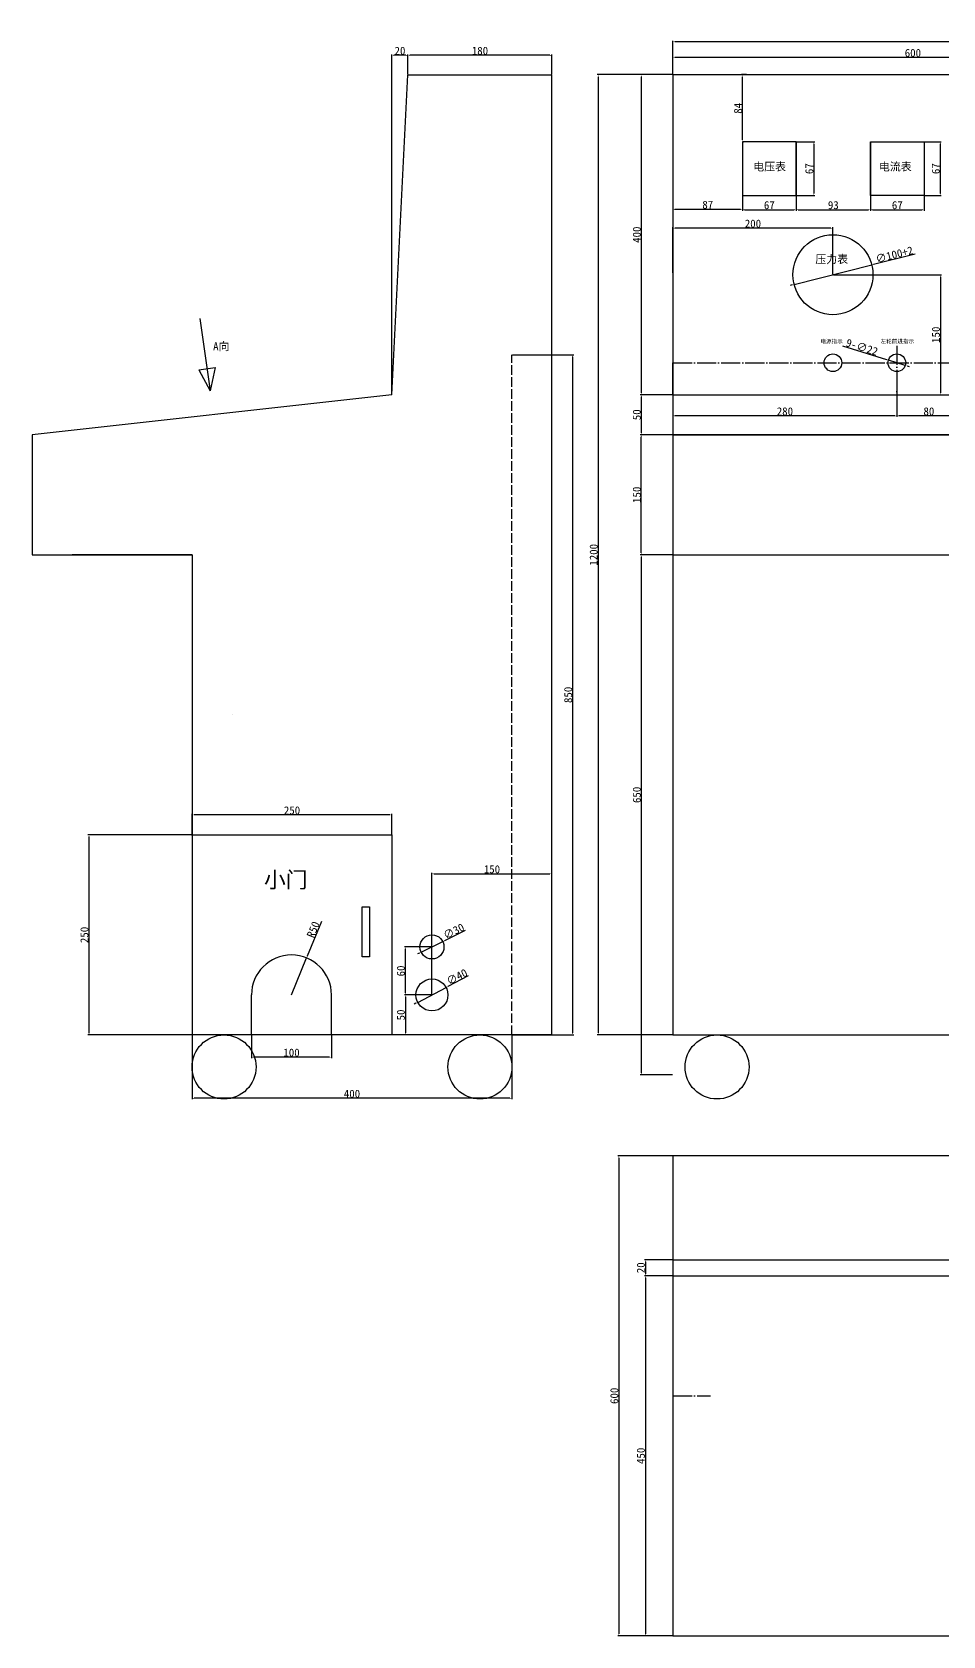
# Model space of a CAD drawing. Header units: millimetres. Extents: x -1026 to 1776, y 23 to 2027.
# Drawn here: x -1026 to 112, y 23 to 2027 of the extents above; entities that cross this region are included whole.
import ezdxf

# ---------------------------------------------------------------- set-up
doc = ezdxf.new("R2010")
doc.units = ezdxf.units.MM
doc.linetypes.add('ACAD_ISO02W100', pattern=[15, 12, -3])
doc.linetypes.add('ACAD_ISO04W100', pattern=[30, 24, -3, 0, -3])
doc.layers.get('0').update_dxf_attribs({"lineweight": 30})
for name, color, linetype in [('中心线', 1, 'ACAD_ISO04W100'), ('细线', 2, 'Continuous'), ('虚线', 7, 'ACAD_ISO02W100')]:
    doc.layers.add(name, color=color, linetype=linetype)
doc.dimstyles.new('ISO-25', dxfattribs={"dimtxt": 10, "dimasz": 2.5, "dimexe": 1.25, "dimexo": 0.625, "dimtad": 1, "dimdsep": 46, "dimtxsty": 'Standard', "dimcen": 2.5, "dimadec": 0, "dimazin": 0, "dimtfac": 1, "dimtmove": 0, "dimatfit": 3, "dimfxl": 0, "dimarcsym": 0})

# ---------------------------------------------------------------- blocks, each defined once
blk = doc.blocks.new('*D1')
at = {"layer": 'Defpoints', "color": 0}
for p in [(-225.1, 1974.2), (-318.6, 774.2), (-225.1, 774.2)]:
    blk.add_point(p, dxfattribs=at)
at = {"layer": '细线', "color": 0, "lineweight": -2}
for p, q in [((-225.7, 1974.2), (-319.8, 1974.2)), ((-318.6, 1971.7), (-318.6, 776.7)), ((-225.7, 774.2), (-319.8, 774.2))]:
    blk.add_line(p, q, dxfattribs=at)
at = {"layer": '细线', "color": 0}
for points in [[(-319, 1971.7), (-318.2, 1971.7), (-318.6, 1974.2)], [(-319, 776.7), (-318.2, 776.7), (-318.6, 774.2)]]:
    blk.add_solid(points, dxfattribs=at)
at = {"layer": '细线', "color": 0, "insert": (-324.2, 1374.2), "char_height": 10, "attachment_point": 5, "rotation": 90}
blk.add_mtext('1200', dxfattribs=at)
blk = doc.blocks.new('*D2')
at = {"layer": 'Defpoints', "color": 0}
for p in [(-225.1, 1374.2), (-264.7, 724.2), (-225.1, 724.2)]:
    blk.add_point(p, dxfattribs=at)
at = {"layer": '细线', "color": 0, "lineweight": -2}
for p, q in [((-225.7, 1374.2), (-265.9, 1374.2)), ((-264.7, 1371.7), (-264.7, 726.7)), ((-225.7, 724.2), (-265.9, 724.2))]:
    blk.add_line(p, q, dxfattribs=at)
at = {"layer": '细线', "color": 0}
for points in [[(-265.1, 1371.7), (-264.3, 1371.7), (-264.7, 1374.2)], [(-265.1, 726.7), (-264.3, 726.7), (-264.7, 724.2)]]:
    blk.add_solid(points, dxfattribs=at)
at = {"layer": '细线', "color": 0, "insert": (-270.3, 1074.2), "char_height": 10, "attachment_point": 5, "rotation": 90}
blk.add_mtext('650', dxfattribs=at)
blk = doc.blocks.new('*D3')
at = {"layer": 'Defpoints', "color": 0}
for p in [(-264.7, 1524.2), (-225.1, 1524.2), (-225.1, 1374.2)]:
    blk.add_point(p, dxfattribs=at)
at = {"layer": '细线', "color": 0, "lineweight": -2}
for p, q in [((-225.7, 1524.2), (-265.9, 1524.2)), ((-264.7, 1376.7), (-264.7, 1521.7)), ((-225.7, 1374.2), (-265.9, 1374.2))]:
    blk.add_line(p, q, dxfattribs=at)
at = {"layer": '细线', "color": 0}
for points in [[(-265.1, 1521.7), (-264.3, 1521.7), (-264.7, 1524.2)], [(-265.1, 1376.7), (-264.3, 1376.7), (-264.7, 1374.2)]]:
    blk.add_solid(points, dxfattribs=at)
at = {"layer": '细线', "color": 0, "insert": (-270.3, 1449.2), "char_height": 10, "attachment_point": 5, "rotation": 90}
blk.add_mtext('150', dxfattribs=at)
blk = doc.blocks.new('*D4')
at = {"layer": 'Defpoints', "color": 0}
for p in [(-225.1, 1574.2), (-264.7, 1524.2), (-225.7, 1524.2)]:
    blk.add_point(p, dxfattribs=at)
at = {"layer": '细线', "color": 0, "lineweight": -2}
for p, q in [((-225.7, 1574.2), (-265.9, 1574.2)), ((-264.7, 1571.7), (-264.7, 1526.7)), ((-226.4, 1524.2), (-265.9, 1524.2))]:
    blk.add_line(p, q, dxfattribs=at)
at = {"layer": '细线', "color": 0}
for points in [[(-265.1, 1571.7), (-264.3, 1571.7), (-264.7, 1574.2)], [(-265.1, 1526.7), (-264.3, 1526.7), (-264.7, 1524.2)]]:
    blk.add_solid(points, dxfattribs=at)
at = {"layer": '细线', "color": 0, "insert": (-270.3, 1549.2), "char_height": 10, "attachment_point": 5, "rotation": 90}
blk.add_mtext('50', dxfattribs=at)
blk = doc.blocks.new('*D5')
at = {"layer": 'Defpoints', "color": 0}
for p in [(-225.1, 2015.2), (-225.1, 1974.2), (974.9, 1974.2)]:
    blk.add_point(p, dxfattribs=at)
at = {"layer": '细线', "color": 0, "lineweight": -2}
for p, q in [((-225.1, 1974.8), (-225.1, 2016.5)), ((972.4, 2015.2), (-222.6, 2015.2)), ((974.9, 1974.8), (974.9, 2016.5))]:
    blk.add_line(p, q, dxfattribs=at)
at = {"layer": '细线', "color": 0}
for points in [[(-222.6, 2015.6), (-222.6, 2014.8), (-225.1, 2015.2)], [(972.4, 2015.6), (972.4, 2014.8), (974.9, 2015.2)]]:
    blk.add_solid(points, dxfattribs=at)
at = {"layer": '细线', "color": 0, "insert": (374.9, 2020.9), "char_height": 10, "attachment_point": 5}
blk.add_mtext('1200', dxfattribs=at)
blk = doc.blocks.new('*D6')
at = {"layer": 'Defpoints', "color": 0}
for p in [(-225.1, 623.3), (-292.8, 23.3), (-225.1, 23.3)]:
    blk.add_point(p, dxfattribs=at)
at = {"layer": '细线', "color": 0, "lineweight": -2}
for p, q in [((-225.7, 623.3), (-294, 623.3)), ((-292.8, 620.8), (-292.8, 25.8)), ((-225.7, 23.3), (-294, 23.3))]:
    blk.add_line(p, q, dxfattribs=at)
at = {"layer": '细线', "color": 0}
for points in [[(-293.2, 620.8), (-292.3, 620.8), (-292.8, 623.3)], [(-293.2, 25.8), (-292.3, 25.8), (-292.8, 23.3)]]:
    blk.add_solid(points, dxfattribs=at)
at = {"layer": '细线', "color": 0, "insert": (-298.4, 323.3), "char_height": 10, "attachment_point": 5, "rotation": 90}
blk.add_mtext('600', dxfattribs=at)
blk = doc.blocks.new('*D7')
at = {"layer": 'Defpoints', "color": 0}
for p in [(-556.4, 1998.4), (-556.4, 1974.2), (-376.4, 1974.2)]:
    blk.add_point(p, dxfattribs=at)
at = {"layer": '细线', "color": 0, "lineweight": -2}
for p, q in [((-556.4, 1974.8), (-556.4, 1999.6)), ((-378.9, 1998.4), (-553.9, 1998.4)), ((-376.4, 1974.8), (-376.4, 1999.6))]:
    blk.add_line(p, q, dxfattribs=at)
at = {"layer": '细线', "color": 0}
for points in [[(-553.9, 1998.8), (-553.9, 1997.9), (-556.4, 1998.4)], [(-378.9, 1998.8), (-378.9, 1997.9), (-376.4, 1998.4)]]:
    blk.add_solid(points, dxfattribs=at)
at = {"layer": '细线', "color": 0, "insert": (-466.4, 2004), "char_height": 10, "attachment_point": 5}
blk.add_mtext('180', dxfattribs=at)
blk = doc.blocks.new('*D8')
at = {"layer": 'Defpoints', "color": 0}
for p in [(-826.4, 774.2), (-426.4, 774.2), (-826.4, 695.1)]:
    blk.add_point(p, dxfattribs=at)
at = {"layer": '细线', "color": 0, "lineweight": -2}
for p, q in [((-826.4, 773.6), (-826.4, 693.8)), ((-426.4, 773.6), (-426.4, 693.8)), ((-428.9, 695.1), (-823.9, 695.1))]:
    blk.add_line(p, q, dxfattribs=at)
at = {"layer": '细线', "color": 0}
for points in [[(-823.9, 695.5), (-823.9, 694.6), (-826.4, 695.1)], [(-428.9, 695.5), (-428.9, 694.6), (-426.4, 695.1)]]:
    blk.add_solid(points, dxfattribs=at)
at = {"layer": '细线', "color": 0, "insert": (-626.4, 700.7), "char_height": 10, "attachment_point": 5}
blk.add_mtext('400', dxfattribs=at)
blk = doc.blocks.new('*D9')
at = {"layer": 'Defpoints', "color": 0}
for p in [(-225.1, 473.3), (-259.6, 23.3), (-225.7, 23.3)]:
    blk.add_point(p, dxfattribs=at)
at = {"layer": '细线', "color": 0, "lineweight": -2}
for p, q in [((-225.7, 473.3), (-260.8, 473.3)), ((-259.6, 470.8), (-259.6, 25.8)), ((-226.4, 23.3), (-260.8, 23.3))]:
    blk.add_line(p, q, dxfattribs=at)
at = {"layer": '细线', "color": 0}
for points in [[(-260, 470.8), (-259.1, 470.8), (-259.6, 473.3)], [(-260, 25.8), (-259.1, 25.8), (-259.6, 23.3)]]:
    blk.add_solid(points, dxfattribs=at)
at = {"layer": '细线', "color": 0, "insert": (-265.2, 248.3), "char_height": 10, "attachment_point": 5, "rotation": 90}
blk.add_mtext('450', dxfattribs=at)
blk = doc.blocks.new('*D10')
at = {"layer": 'Defpoints', "color": 0}
for p in [(-225.1, 493.3), (-259.6, 473.3), (-225.1, 473.3)]:
    blk.add_point(p, dxfattribs=at)
at = {"layer": '细线', "color": 0, "lineweight": -2}
for p, q in [((-225.7, 493.3), (-260.8, 493.3)), ((-259.6, 490.8), (-259.6, 475.8)), ((-225.7, 473.3), (-260.8, 473.3))]:
    blk.add_line(p, q, dxfattribs=at)
at = {"layer": '细线', "color": 0}
for points in [[(-260, 490.8), (-259.1, 490.8), (-259.6, 493.3)], [(-260, 475.8), (-259.1, 475.8), (-259.6, 473.3)]]:
    blk.add_solid(points, dxfattribs=at)
at = {"layer": '细线', "color": 0, "insert": (-265.2, 483.3), "char_height": 10, "attachment_point": 5, "rotation": 90}
blk.add_mtext('20', dxfattribs=at)
blk = doc.blocks.new('*D11')
at = {"layer": 'Defpoints', "color": 0}
for p in [(23.4, 1736.4), (-73.6, 1712)]:
    blk.add_point(p, dxfattribs=at)
at = {"layer": '细线', "color": 0, "lineweight": -2}
for p, q in [((77.9, 1750), (25.8, 1737)), ((-73.6, 1712), (23.4, 1736.4)), ((-76, 1711.4), (-78.5, 1710.8))]:
    blk.add_line(p, q, dxfattribs=at)
at = {"layer": '细线', "color": 0}
for points in [[(25.7, 1737.4), (25.9, 1736.6), (23.4, 1736.4)], [(-76.1, 1711.8), (-75.9, 1711), (-73.6, 1712)]]:
    blk.add_solid(points, dxfattribs=at)
at = {"layer": '细线', "color": 0, "insert": (51.7, 1749.3), "char_height": 10, "attachment_point": 5, "rotation": 14.0726}
blk.add_mtext('∅100+2', dxfattribs=at)
blk = doc.blocks.new('*D12')
at = {"layer": 'Defpoints', "color": 0}
for p in [(-225.1, 1782.4), (-225.1, 1726), (-25.1, 1724.2)]:
    blk.add_point(p, dxfattribs=at)
at = {"layer": '细线', "color": 0, "lineweight": -2}
for p, q in [((-225.1, 1726.6), (-225.1, 1783.6)), ((-27.6, 1782.4), (-222.6, 1782.4)), ((-25.1, 1724.8), (-25.1, 1783.6))]:
    blk.add_line(p, q, dxfattribs=at)
at = {"layer": '细线', "color": 0}
for points in [[(-222.6, 1782.8), (-222.6, 1781.9), (-225.1, 1782.4)], [(-27.6, 1782.8), (-27.6, 1781.9), (-25.1, 1782.4)]]:
    blk.add_solid(points, dxfattribs=at)
at = {"layer": '细线', "color": 0, "insert": (-125.1, 1788), "char_height": 10, "attachment_point": 5}
blk.add_mtext('200', dxfattribs=at)
blk = doc.blocks.new('*D13')
at = {"layer": 'Defpoints', "color": 0}
for p in [(-25.1, 1724.2), (54.9, 1574.2), (109.3, 1574.2)]:
    blk.add_point(p, dxfattribs=at)
at = {"layer": '细线', "color": 0, "lineweight": -2}
for p, q in [((-24.5, 1724.2), (110.5, 1724.2)), ((109.3, 1721.7), (109.3, 1576.7)), ((55.5, 1574.2), (110.5, 1574.2))]:
    blk.add_line(p, q, dxfattribs=at)
at = {"layer": '细线', "color": 0}
for points in [[(108.9, 1721.7), (109.7, 1721.7), (109.3, 1724.2)], [(108.9, 1576.7), (109.7, 1576.7), (109.3, 1574.2)]]:
    blk.add_solid(points, dxfattribs=at)
at = {"layer": '细线', "color": 0, "insert": (103.7, 1649.2), "char_height": 10, "attachment_point": 5, "rotation": 90}
blk.add_mtext('150', dxfattribs=at)
blk = doc.blocks.new('*D14')
at = {"layer": 'Defpoints', "color": 0}
for p in [(-225.1, 1885.8), (-138.1, 1890.2), (-138.1, 1806)]:
    blk.add_point(p, dxfattribs=at)
at = {"layer": '细线', "color": 0, "lineweight": -2}
for p, q in [((-225.1, 1885.1), (-225.1, 1804.7)), ((-138.1, 1889.6), (-138.1, 1804.7)), ((-222.6, 1806), (-140.6, 1806))]:
    blk.add_line(p, q, dxfattribs=at)
at = {"layer": '细线', "color": 0}
for points in [[(-222.6, 1806.4), (-222.6, 1805.5), (-225.1, 1806)], [(-140.6, 1806.4), (-140.6, 1805.5), (-138.1, 1806)]]:
    blk.add_solid(points, dxfattribs=at)
at = {"layer": '细线', "color": 0, "insert": (-181.6, 1811.6), "char_height": 10, "attachment_point": 5}
blk.add_mtext('87', dxfattribs=at)
blk = doc.blocks.new('*D15')
at = {"layer": 'Defpoints', "color": 0}
for p in [(-71.1, 1890.2), (21.9, 1890.2), (21.9, 1805.5)]:
    blk.add_point(p, dxfattribs=at)
at = {"layer": '细线', "color": 0, "lineweight": -2}
for p, q in [((-71.1, 1889.6), (-71.1, 1804.2)), ((21.9, 1889.6), (21.9, 1804.2)), ((-68.6, 1805.5), (19.4, 1805.5))]:
    blk.add_line(p, q, dxfattribs=at)
at = {"layer": '细线', "color": 0}
for points in [[(-68.6, 1805.9), (-68.6, 1805), (-71.1, 1805.5)], [(19.4, 1805.9), (19.4, 1805), (21.9, 1805.5)]]:
    blk.add_solid(points, dxfattribs=at)
at = {"layer": '细线', "color": 0, "insert": (-24.6, 1811.1), "char_height": 10, "attachment_point": 5}
blk.add_mtext('93', dxfattribs=at)
blk = doc.blocks.new('*D16')
at = {"layer": 'Defpoints', "color": 0}
for p in [(-138.1, 1974.2), (-132.7, 1974.2), (-138.1, 1890.2)]:
    blk.add_point(p, dxfattribs=at)
at = {"layer": '细线', "color": 0, "lineweight": -2}
for p, q in [((-133.3, 1974.2), (-139.4, 1974.2)), ((-138.1, 1892.7), (-138.1, 1971.7)), ((-137.5, 1890.2), (-136.9, 1890.2))]:
    blk.add_line(p, q, dxfattribs=at)
at = {"layer": '细线', "color": 0}
for points in [[(-138.5, 1971.7), (-137.7, 1971.7), (-138.1, 1974.2)], [(-138.5, 1892.7), (-137.7, 1892.7), (-138.1, 1890.2)]]:
    blk.add_solid(points, dxfattribs=at)
at = {"layer": '细线', "color": 0, "insert": (-143.7, 1932.2), "char_height": 10, "attachment_point": 5, "rotation": 90}
blk.add_mtext('84', dxfattribs=at)
blk = doc.blocks.new('*D17')
at = {"layer": 'Defpoints', "color": 0}
for p in [(21.9, 1823.2), (88.9, 1823.2), (88.9, 1805.5)]:
    blk.add_point(p, dxfattribs=at)
at = {"layer": '细线', "color": 0, "lineweight": -2}
for p, q in [((21.9, 1822.6), (21.9, 1804.2)), ((24.4, 1805.5), (86.4, 1805.5)), ((88.9, 1822.6), (88.9, 1804.2))]:
    blk.add_line(p, q, dxfattribs=at)
at = {"layer": '细线', "color": 0}
for points in [[(24.4, 1805.9), (24.4, 1805), (21.9, 1805.5)], [(86.4, 1805.9), (86.4, 1805), (88.9, 1805.5)]]:
    blk.add_solid(points, dxfattribs=at)
at = {"layer": '细线', "color": 0, "insert": (55.4, 1811.1), "char_height": 10, "attachment_point": 5}
blk.add_mtext('67', dxfattribs=at)
blk = doc.blocks.new('*D18')
at = {"layer": 'Defpoints', "color": 0}
for p in [(88.9, 1890.2), (88.9, 1823.2), (109.2, 1823.2)]:
    blk.add_point(p, dxfattribs=at)
at = {"layer": '细线', "color": 0, "lineweight": -2}
for p, q in [((89.5, 1890.2), (110.4, 1890.2)), ((109.2, 1887.7), (109.2, 1825.7)), ((89.5, 1823.2), (110.4, 1823.2))]:
    blk.add_line(p, q, dxfattribs=at)
at = {"layer": '细线', "color": 0}
for points in [[(108.7, 1887.7), (109.6, 1887.7), (109.2, 1890.2)], [(108.7, 1825.7), (109.6, 1825.7), (109.2, 1823.2)]]:
    blk.add_solid(points, dxfattribs=at)
at = {"layer": '细线', "color": 0, "insert": (103.5, 1856.7), "char_height": 10, "attachment_point": 5, "rotation": 90}
blk.add_mtext('67', dxfattribs=at)
blk = doc.blocks.new('*D19')
at = {"layer": 'Defpoints', "color": 0}
for p in [(-71.1, 1890.2), (-71.1, 1823.2), (-49, 1823.2)]:
    blk.add_point(p, dxfattribs=at)
at = {"layer": '细线', "color": 0, "lineweight": -2}
for p, q in [((-70.5, 1890.2), (-47.7, 1890.2)), ((-49, 1887.7), (-49, 1825.7)), ((-70.5, 1823.2), (-47.7, 1823.2))]:
    blk.add_line(p, q, dxfattribs=at)
at = {"layer": '细线', "color": 0}
for points in [[(-49.4, 1887.7), (-48.5, 1887.7), (-49, 1890.2)], [(-49.4, 1825.7), (-48.5, 1825.7), (-49, 1823.2)]]:
    blk.add_solid(points, dxfattribs=at)
at = {"layer": '细线', "color": 0, "insert": (-54.6, 1856.7), "char_height": 10, "attachment_point": 5, "rotation": 90}
blk.add_mtext('67', dxfattribs=at)
blk = doc.blocks.new('*D20')
at = {"layer": 'Defpoints', "color": 0}
for p in [(-138.1, 1823.2), (-71.1, 1823.2), (-71.1, 1805.5)]:
    blk.add_point(p, dxfattribs=at)
at = {"layer": '细线', "color": 0, "lineweight": -2}
for p, q in [((-138.1, 1822.6), (-138.1, 1804.2)), ((-135.6, 1805.5), (-73.6, 1805.5)), ((-71.1, 1822.6), (-71.1, 1804.2))]:
    blk.add_line(p, q, dxfattribs=at)
at = {"layer": '细线', "color": 0}
for points in [[(-135.6, 1805.9), (-135.6, 1805), (-138.1, 1805.5)], [(-73.6, 1805.9), (-73.6, 1805), (-71.1, 1805.5)]]:
    blk.add_solid(points, dxfattribs=at)
at = {"layer": '细线', "color": 0, "insert": (-104.6, 1811.1), "char_height": 10, "attachment_point": 5}
blk.add_mtext('67', dxfattribs=at)
blk = doc.blocks.new('*D21')
at = {"layer": 'Defpoints', "color": 0}
for p in [(-225.7, 1974.2), (-264.7, 1574.2), (-225.1, 1574.2)]:
    blk.add_point(p, dxfattribs=at)
at = {"layer": '细线', "color": 0, "lineweight": -2}
for p, q in [((-226.4, 1974.2), (-265.9, 1974.2)), ((-264.7, 1971.7), (-264.7, 1576.7)), ((-225.7, 1574.2), (-265.9, 1574.2))]:
    blk.add_line(p, q, dxfattribs=at)
at = {"layer": '细线', "color": 0}
for points in [[(-265.1, 1971.7), (-264.3, 1971.7), (-264.7, 1974.2)], [(-265.1, 1576.7), (-264.3, 1576.7), (-264.7, 1574.2)]]:
    blk.add_solid(points, dxfattribs=at)
at = {"layer": '细线', "color": 0, "insert": (-270.3, 1774.2), "char_height": 10, "attachment_point": 5, "rotation": 90}
blk.add_mtext('400', dxfattribs=at)
blk = doc.blocks.new('*D25')
at = {"layer": 'Defpoints', "color": 0}
for p in [(-225.1, 1995.7), (-225.1, 1974.2), (374.9, 1946.2)]:
    blk.add_point(p, dxfattribs=at)
at = {"layer": '细线', "color": 0, "lineweight": -2}
for p, q in [((-225.1, 1974.8), (-225.1, 1996.9)), ((372.4, 1995.7), (-222.6, 1995.7)), ((374.9, 1946.8), (374.9, 1996.9))]:
    blk.add_line(p, q, dxfattribs=at)
at = {"layer": '细线', "color": 0}
for points in [[(-222.6, 1996.1), (-222.6, 1995.2), (-225.1, 1995.7)], [(372.4, 1996.1), (372.4, 1995.2), (374.9, 1995.7)]]:
    blk.add_solid(points, dxfattribs=at)
at = {"layer": '细线', "color": 0, "insert": (74.9, 2001.3), "char_height": 10, "attachment_point": 5}
blk.add_mtext('600', dxfattribs=at)
blk = doc.blocks.new('*D32')
at = {"layer": 'Defpoints', "color": 0}
for p in [(44.4, 1617.5), (65.4, 1610.9)]:
    blk.add_point(p, dxfattribs=at)
at = {"layer": '细线', "color": 0, "lineweight": -2}
for p, q in [((-13.3, 1635.4), (42, 1618.2)), ((65.4, 1610.9), (44.4, 1617.5)), ((67.8, 1610.2), (70.2, 1609.4))]:
    blk.add_line(p, q, dxfattribs=at)
at = {"layer": '细线', "color": 0}
for points in [[(42.1, 1618.6), (41.9, 1617.8), (44.4, 1617.5)], [(67.9, 1610.6), (67.7, 1609.8), (65.4, 1610.9)]]:
    blk.add_solid(points, dxfattribs=at)
at = {"layer": '细线', "color": 0, "insert": (11.2, 1633.7), "char_height": 10, "attachment_point": 5, "rotation": 342.7179}
blk.add_mtext('9-∅22', dxfattribs=at)
blk = doc.blocks.new('*D33')
at = {"layer": 'Defpoints', "color": 0}
for p in [(-225.1, 1574.2), (54.9, 1574.2), (-225.1, 1547.8)]:
    blk.add_point(p, dxfattribs=at)
at = {"layer": '细线', "color": 0, "lineweight": -2}
for p, q in [((-225.1, 1573.6), (-225.1, 1546.5)), ((54.9, 1573.6), (54.9, 1546.5)), ((52.4, 1547.8), (-222.6, 1547.8))]:
    blk.add_line(p, q, dxfattribs=at)
at = {"layer": '细线', "color": 0}
for points in [[(-222.6, 1548.2), (-222.6, 1547.3), (-225.1, 1547.8)], [(52.4, 1548.2), (52.4, 1547.3), (54.9, 1547.8)]]:
    blk.add_solid(points, dxfattribs=at)
at = {"layer": '细线', "color": 0, "insert": (-85.1, 1553.4), "char_height": 10, "attachment_point": 5}
blk.add_mtext('280', dxfattribs=at)
blk = doc.blocks.new('*D34')
at = {"layer": 'Defpoints', "color": 0}
for p in [(54.9, 1583.8), (134.9, 1582.5), (54.9, 1547.8)]:
    blk.add_point(p, dxfattribs=at)
at = {"layer": '细线', "color": 0, "lineweight": -2}
for p, q in [((54.9, 1583.1), (54.9, 1546.5)), ((134.9, 1581.9), (134.9, 1546.5)), ((132.4, 1547.8), (57.4, 1547.8))]:
    blk.add_line(p, q, dxfattribs=at)
at = {"layer": '细线', "color": 0}
for points in [[(57.4, 1548.2), (57.4, 1547.3), (54.9, 1547.8)], [(132.4, 1548.2), (132.4, 1547.3), (134.9, 1547.8)]]:
    blk.add_solid(points, dxfattribs=at)
at = {"layer": '细线', "color": 0, "insert": (94.9, 1553.4), "char_height": 10, "attachment_point": 5}
blk.add_mtext('80', dxfattribs=at)
blk = doc.blocks.new('*D44')
at = {"layer": 'Defpoints', "color": 0}
for p in [(-955.2, 1024.2), (-826.4, 1024.2), (-826.4, 774.2)]:
    blk.add_point(p, dxfattribs=at)
at = {"layer": '细线', "color": 0, "lineweight": -2}
for p, q in [((-827, 1024.2), (-956.5, 1024.2)), ((-955.2, 776.7), (-955.2, 1021.7)), ((-827, 774.2), (-956.5, 774.2))]:
    blk.add_line(p, q, dxfattribs=at)
at = {"layer": '细线', "color": 0}
for points in [[(-955.6, 1021.7), (-954.8, 1021.7), (-955.2, 1024.2)], [(-955.6, 776.7), (-954.8, 776.7), (-955.2, 774.2)]]:
    blk.add_solid(points, dxfattribs=at)
at = {"layer": '细线', "color": 0, "insert": (-960.9, 899.2), "char_height": 10, "attachment_point": 5, "rotation": 90}
blk.add_mtext('250', dxfattribs=at)
blk = doc.blocks.new('*D65')
at = {"layer": 'Defpoints', "color": 0}
for p in [(-426.4, 1624.2), (-426.4, 774.2), (-350.5, 774.2)]:
    blk.add_point(p, dxfattribs=at)
at = {"layer": '细线', "color": 0, "lineweight": -2}
for p, q in [((-425.8, 1624.2), (-349.2, 1624.2)), ((-350.5, 1621.7), (-350.5, 776.7)), ((-425.8, 774.2), (-349.2, 774.2))]:
    blk.add_line(p, q, dxfattribs=at)
at = {"layer": '细线', "color": 0}
for points in [[(-350.9, 1621.7), (-350.1, 1621.7), (-350.5, 1624.2)], [(-350.9, 776.7), (-350.1, 776.7), (-350.5, 774.2)]]:
    blk.add_solid(points, dxfattribs=at)
at = {"layer": '细线', "color": 0, "insert": (-356.1, 1199.2), "char_height": 10, "attachment_point": 5, "rotation": 90}
blk.add_mtext('850', dxfattribs=at)
blk = doc.blocks.new('*D66')
at = {"layer": 'Defpoints', "color": 0}
for p in [(-826.4, 1049.2), (-826.4, 1024.2), (-576.4, 1024.2)]:
    blk.add_point(p, dxfattribs=at)
at = {"layer": '细线', "color": 0, "lineweight": -2}
for p, q in [((-826.4, 1024.8), (-826.4, 1050.4)), ((-578.9, 1049.2), (-823.9, 1049.2)), ((-576.4, 1024.8), (-576.4, 1050.4))]:
    blk.add_line(p, q, dxfattribs=at)
at = {"layer": '细线', "color": 0}
for points in [[(-823.9, 1049.6), (-823.9, 1048.8), (-826.4, 1049.2)], [(-578.9, 1049.6), (-578.9, 1048.8), (-576.4, 1049.2)]]:
    blk.add_solid(points, dxfattribs=at)
at = {"layer": '细线', "color": 0, "insert": (-701.4, 1054.8), "char_height": 10, "attachment_point": 5}
blk.add_mtext('250', dxfattribs=at)
blk = doc.blocks.new('*D67')
at = {"layer": 'Defpoints', "color": 0}
for p in [(-683.2, 870.5), (-702, 824.2)]:
    blk.add_point(p, dxfattribs=at)
at = {"layer": '细线', "color": 0, "lineweight": -2}
for p, q in [((-664.7, 916), (-682.3, 872.8)), ((-702, 824.2), (-683.2, 870.5))]:
    blk.add_line(p, q, dxfattribs=at)
at = {"layer": '细线', "color": 0}
blk.add_solid([(-682.6, 873), (-681.9, 872.7), (-683.2, 870.5)], dxfattribs=at)
at = {"layer": '细线', "color": 0, "insert": (-674.9, 905.9), "char_height": 10, "attachment_point": 5, "rotation": 67.8734}
blk.add_mtext('R50', dxfattribs=at)
blk = doc.blocks.new('*D68')
at = {"layer": 'Defpoints', "color": 0}
for p in [(-752, 774.2), (-652, 774.2), (-752, 746.5)]:
    blk.add_point(p, dxfattribs=at)
at = {"layer": '细线', "color": 0, "lineweight": -2}
for p, q in [((-752, 773.6), (-752, 745.3)), ((-652, 773.6), (-652, 745.3)), ((-654.5, 746.5), (-749.5, 746.5))]:
    blk.add_line(p, q, dxfattribs=at)
at = {"layer": '细线', "color": 0}
for points in [[(-749.5, 746.9), (-749.5, 746.1), (-752, 746.5)], [(-654.5, 746.9), (-654.5, 746.1), (-652, 746.5)]]:
    blk.add_solid(points, dxfattribs=at)
at = {"layer": '细线', "color": 0, "insert": (-702, 752.1), "char_height": 10, "attachment_point": 5}
blk.add_mtext('100', dxfattribs=at)
blk = doc.blocks.new('*D71')
at = {"layer": 'Defpoints', "color": 0}
for p in [(-376.4, 975.6), (-376.4, 927), (-526.4, 824.2)]:
    blk.add_point(p, dxfattribs=at)
at = {"layer": '细线', "color": 0, "lineweight": -2}
for p, q in [((-526.4, 824.8), (-526.4, 976.9)), ((-523.9, 975.6), (-378.9, 975.6)), ((-376.4, 927.6), (-376.4, 976.9))]:
    blk.add_line(p, q, dxfattribs=at)
at = {"layer": '细线', "color": 0}
for points in [[(-523.9, 976), (-523.9, 975.2), (-526.4, 975.6)], [(-378.9, 976), (-378.9, 975.2), (-376.4, 975.6)]]:
    blk.add_solid(points, dxfattribs=at)
at = {"layer": '细线', "color": 0, "insert": (-451.4, 981.2), "char_height": 10, "attachment_point": 5}
blk.add_mtext('150', dxfattribs=at)
blk = doc.blocks.new('*D72')
at = {"layer": 'Defpoints', "color": 0}
for p in [(-508.7, 833.4), (-544.1, 814.9)]:
    blk.add_point(p, dxfattribs=at)
at = {"layer": '细线', "color": 0, "lineweight": -2}
for p, q in [((-481, 847.9), (-506.5, 834.6)), ((-544.1, 814.9), (-508.7, 833.4)), ((-546.4, 813.8), (-548.6, 812.6))]:
    blk.add_line(p, q, dxfattribs=at)
at = {"layer": '细线', "color": 0}
for points in [[(-506.7, 835), (-506.3, 834.2), (-508.7, 833.4)], [(-546.5, 814.2), (-546.2, 813.4), (-544.1, 814.9)]]:
    blk.add_solid(points, dxfattribs=at)
at = {"layer": '细线', "color": 0, "insert": (-495.2, 846.8), "char_height": 10, "attachment_point": 5, "rotation": 27.5518}
blk.add_mtext('∅40', dxfattribs=at)
blk = doc.blocks.new('*D73')
at = {"layer": 'Defpoints', "color": 0}
for p in [(-512.9, 890.8), (-539.9, 877.6)]:
    blk.add_point(p, dxfattribs=at)
at = {"layer": '细线', "color": 0, "lineweight": -2}
for p, q in [((-484.9, 904.6), (-510.7, 891.9)), ((-539.9, 877.6), (-512.9, 890.8)), ((-542.1, 876.5), (-544.4, 875.4))]:
    blk.add_line(p, q, dxfattribs=at)
at = {"layer": '细线', "color": 0}
for points in [[(-510.9, 892.3), (-510.5, 891.5), (-512.9, 890.8)], [(-542.3, 876.8), (-541.9, 876.1), (-539.9, 877.6)]]:
    blk.add_solid(points, dxfattribs=at)
at = {"layer": '细线', "color": 0, "insert": (-499.2, 903.9), "char_height": 10, "attachment_point": 5, "rotation": 26.1962}
blk.add_mtext('∅30', dxfattribs=at)
blk = doc.blocks.new('*D74')
at = {"layer": 'Defpoints', "color": 0}
for p in [(-526.4, 824.2), (-559.6, 774.2), (-527.2, 774.2)]:
    blk.add_point(p, dxfattribs=at)
at = {"layer": '细线', "color": 0, "lineweight": -2}
for p, q in [((-527, 824.2), (-560.9, 824.2)), ((-559.6, 821.7), (-559.6, 776.7)), ((-527.8, 774.2), (-560.9, 774.2))]:
    blk.add_line(p, q, dxfattribs=at)
at = {"layer": '细线', "color": 0}
for points in [[(-560.1, 821.7), (-559.2, 821.7), (-559.6, 824.2)], [(-560.1, 776.7), (-559.2, 776.7), (-559.6, 774.2)]]:
    blk.add_solid(points, dxfattribs=at)
at = {"layer": '细线', "color": 0, "insert": (-565.3, 799.2), "char_height": 10, "attachment_point": 5, "rotation": 90}
blk.add_mtext('50', dxfattribs=at)
blk = doc.blocks.new('*D75')
at = {"layer": 'Defpoints', "color": 0}
for p in [(-559.6, 884.2), (-526.4, 884.2), (-526.4, 824.2)]:
    blk.add_point(p, dxfattribs=at)
at = {"layer": '细线', "color": 0, "lineweight": -2}
for p, q in [((-527, 884.2), (-560.9, 884.2)), ((-559.6, 826.7), (-559.6, 881.7)), ((-527, 824.2), (-560.9, 824.2))]:
    blk.add_line(p, q, dxfattribs=at)
at = {"layer": '细线', "color": 0}
for points in [[(-560.1, 881.7), (-559.2, 881.7), (-559.6, 884.2)], [(-560.1, 826.7), (-559.2, 826.7), (-559.6, 824.2)]]:
    blk.add_solid(points, dxfattribs=at)
at = {"layer": '细线', "color": 0, "insert": (-565.3, 854.2), "char_height": 10, "attachment_point": 5, "rotation": 90}
blk.add_mtext('60', dxfattribs=at)
blk = doc.blocks.new('*D76')
at = {"layer": 'Defpoints', "color": 0}
for p in [(-576.4, 1998.4), (-556.4, 1974.2), (-576.4, 1574.2)]:
    blk.add_point(p, dxfattribs=at)
at = {"layer": '细线', "color": 0, "lineweight": -2}
for p, q in [((-576.4, 1574.8), (-576.4, 1999.6)), ((-558.9, 1998.4), (-573.9, 1998.4)), ((-556.4, 1974.8), (-556.4, 1999.6))]:
    blk.add_line(p, q, dxfattribs=at)
at = {"layer": '细线', "color": 0}
for points in [[(-573.9, 1998.8), (-573.9, 1997.9), (-576.4, 1998.4)], [(-558.9, 1998.8), (-558.9, 1997.9), (-556.4, 1998.4)]]:
    blk.add_solid(points, dxfattribs=at)
at = {"layer": '细线', "color": 0, "insert": (-566.4, 2004), "char_height": 10, "attachment_point": 5}
blk.add_mtext('20', dxfattribs=at)

msp = doc.modelspace()

# ---------------------------------------------------------------- linework, layer by layer
for p, q in [((-576.409, 1574.195), (-556.409, 1974.195)), ((-556.409, 1974.195), (-376.409, 1974.195)), ((-376.409, 773.57), (-376.409, 1974.195)), ((-816.608, 1669.497), (-803.693, 1579.164)), ((-817.809, 1605.429), (-797.503, 1608.332)), ((-817.809, 1605.429), (-803.693, 1579.164)), ((-797.503, 1608.332), (-803.693, 1579.164)), ((-225.116, 1574.195), (-225.116, 1614.195)), ((-225.116, 1574.195), (-225.116, 1614.195)), ((-576.409, 1574.195), (-1026.409, 1524.195)), ((-225.116, 1574.195), (-225.116, 1474.195)), ((-1026.409, 1524.195), (-1026.409, 1374.195)), ((-225.116, 1524.195), (974.884, 1524.195)), ((-1026.409, 1374.195), (-826.409, 1374.195)), ((-826.409, 1374.195), (-976.409, 1374.195)), ((-826.409, 1374.195), (-826.409, 773.57)), ((-225.116, 1374.195), (974.884, 1374.195)), ((-776.409, 1174.195), (-776.409, 1174.195)), ((-827.034, 1024.195), (-577.034, 1024.195)), ((-576.409, 1024.195), (-576.409, 774.195)), ((-752.034, 774.195), (-752.034, 824.195)), ((-652.034, 774.195), (-652.034, 824.195)), ((-376.409, 774.195), (-826.409, 774.195)), ((-225.116, 493.255), (974.884, 493.255)), ((-225.116, 473.255), (974.884, 473.255))]:
    msp.add_line(p, q)
for points in [[(-225.116, 1574.195), (974.884, 1574.195), (974.884, 1974.195), (-225.116, 1974.195)], [(-225.116, 1574.195), (974.884, 1574.195), (974.884, 1974.195), (-225.116, 1974.195)], [(-225.116, 1574.195), (974.884, 1574.195), (974.884, 1974.195), (-225.116, 1974.195)], [(-138.116, 1823.195), (-71.116, 1823.195), (-71.116, 1890.195), (-138.116, 1890.195)], [(88.884, 1823.195), (21.884, 1823.195), (21.884, 1890.195), (88.884, 1890.195)], [(-225.116, 774.195), (974.884, 774.195), (974.884, 1524.195), (-225.116, 1524.195)], [(-613.641, 934.515), (-604.709, 934.515), (-604.709, 872.038), (-613.641, 872.038)], [(-225.116, 23.255), (974.884, 23.255), (974.884, 623.255), (-225.116, 623.255)]]:
    msp.add_lwpolyline(points, close=True)
for centre, radius in [((-25.116, 1724.195), 50), ((-25.116, 1614.195), 11), ((54.884, 1614.195), 11), ((-526.409, 884.195), 15), ((-526.409, 824.195), 20), ((-786.409, 734.195), 40), ((-466.409, 734.195), 40), ((-170.006, 734.195), 40)]:
    msp.add_circle(centre, radius)
msp.add_arc((-702.034, 824.195), 50, 0, 180)
at = {"layer": '中心线'}
for p, q in [((54.884, 1635.528), (54.884, 1574.195)), ((-225.116, 1614.195), (974.884, 1614.195)), ((-225.116, 323.255), (-178.069, 323.255))]:
    msp.add_line(p, q, dxfattribs=at)
at = {"layer": '虚线'}
for q in [(-426.409, 1624.195), (-476.409, 774.195)]:
    msp.add_line((-426.409, 774.195), q, dxfattribs=at)

# ---------------------------------------------------------------- texts
for s, insert, char_height, width, attachment_point in [('{\\fSimSun|b0|i0|c134|p54;电压表}', (-104.225, 1858.695), 10, 80, 5), ('{\\fSimSun|b0|i0|c134|p54;电流表}', (52.861, 1858.695), 10, 80, 5), ('{\\fSimSun|b0|i0|c134|p54;压力表}', (-26.565, 1742.98), 10, 80, 5), ('{\\fSimSun|b0|i0|c134|p54;电源指示}', (-40.726, 1643.517), 5, 37.8929, 1), ('{\\fSimSun|b0|i0|c134|p54;左轮前进指示}', (34.522, 1643.517), 5, 49.8389, 1), ('{\\H2x;A\\fSimSun|b0|i0|c134|p54;向\\Ftxt.shx|c0;}', (-800.038, 1639.798), 5, 67.59187, 1)]:
    msp.add_mtext(s, dxfattribs=dict(insert=insert, char_height=char_height, width=width, attachment_point=attachment_point))
at = {"layer": '细线', "insert": (-736.504, 978.228), "char_height": 2.5, "width": 71.24923, "attachment_point": 1}
msp.add_mtext('{\\fSimSun|b0|i0|c134|p54;\\H8x;小门}', dxfattribs=at)

# ---------------------------------------------------------------- dimensions: what is measured, and where the dimension line sits
at = {"layer": '细线'}
for base, p1, p2, picture, middle in [((-225.116, 2015.232), (974.884, 1974.195), (-225.116, 1974.195), '*D5', (374.884, 2020.857)), ((-576.409, 1998.353), (-556.409, 1974.195), (-576.409, 1574.195), '*D76', (-566.409, 2003.978)), ((-556.409, 1998.353), (-376.409, 1974.195), (-556.409, 1974.195), '*D7', (-466.409, 2003.978)), ((-225.116, 1995.651), (374.884, 1946.195), (-225.116, 1974.195), '*D25', (74.884, 2001.276)), ((21.884, 1805.455), (-71.116, 1890.195), (21.884, 1890.195), '*D15', (-24.616, 1811.08)), ((-71.116, 1805.455), (-138.116, 1823.195), (-71.116, 1823.195), '*D20', (-104.616, 1811.08)), ((88.884, 1805.455), (21.884, 1823.195), (88.884, 1823.195), '*D17', (55.384, 1811.08)), ((54.884, 1547.762), (134.884, 1582.546), (54.884, 1583.761), '*D34', (94.884, 1553.387)), ((-225.116, 1547.762), (54.884, 1574.195), (-225.116, 1574.195), '*D33', (-85.116, 1553.387)), ((-826.409, 1049.195), (-576.409, 1024.195), (-826.409, 1024.195), '*D66', (-701.409, 1054.82)), ((-376.409, 975.617), (-526.409, 824.195), (-376.409, 926.953), '*D71', (-451.409, 981.242)), ((-752.034, 746.507), (-652.034, 774.195), (-752.034, 774.195), '*D68', (-702.034, 752.132))]:
    dim = msp.add_linear_dim(base=base, p1=p1, p2=p2, dimstyle='ISO-25', dxfattribs=at)
    dim.commit()
    dim.dimension.update_dxf_attribs({"geometry": picture, "text_midpoint": middle})
for base, p1, p2, picture, middle in [((-318.571, 774.195), (-225.116, 1974.195), (-225.116, 774.195), '*D1', (-318.571, 1374.195)), ((-138.116, 1974.195), (-138.116, 1890.195), (-132.652, 1974.195), '*D16', (-138.116, 1932.195)), ((109.283, 1574.195), (-25.116, 1724.195), (54.884, 1574.195), '*D13', (109.283, 1649.195)), ((-350.496, 774.195), (-426.409, 1624.195), (-426.409, 774.195), '*D65', (-350.496, 1199.195)), ((-264.676, 1524.195), (-225.116, 1574.195), (-225.741, 1524.195), '*D4', (-264.676, 1549.195)), ((-264.676, 1524.195), (-225.116, 1374.195), (-225.116, 1524.195), '*D3', (-264.676, 1449.195)), ((-264.676, 724.195), (-225.116, 1374.195), (-225.116, 724.195), '*D2', (-264.676, 1074.195)), ((-292.761, 23.255), (-225.116, 623.255), (-225.116, 23.255), '*D6', (-292.761, 323.255))]:
    dim = msp.add_linear_dim(base=base, p1=p1, p2=p2, angle=90, dimstyle='ISO-25', dxfattribs=at)
    dim.commit()
    dim.dimension.update_dxf_attribs({"geometry": picture, "text_midpoint": middle, "dimtype": 160})
for base, p1, p2, picture, middle in [((-264.676, 1574.195), (-225.741, 1974.195), (-225.116, 1574.195), '*D21', (-270.301, 1774.195)), ((-48.956, 1823.195), (-71.116, 1890.195), (-71.116, 1823.195), '*D19', (-54.581, 1856.695)), ((109.158, 1823.195), (88.884, 1890.195), (88.884, 1823.195), '*D18', (103.533, 1856.695)), ((-955.231, 1024.195), (-826.409, 774.195), (-826.409, 1024.195), '*D44', (-960.856, 899.195)), ((-559.64, 884.195), (-526.409, 824.195), (-526.409, 884.195), '*D75', (-565.265, 854.195)), ((-559.64, 774.195), (-526.409, 824.195), (-527.17, 774.195), '*D74', (-565.265, 799.195)), ((-259.562, 473.255), (-225.116, 493.255), (-225.116, 473.255), '*D10', (-265.187, 483.255)), ((-259.562, 23.255), (-225.116, 473.255), (-225.741, 23.255), '*D9', (-265.187, 248.255))]:
    dim = msp.add_linear_dim(base=base, p1=p1, p2=p2, angle=90, dimstyle='ISO-25', dxfattribs=at)
    dim.commit()
    dim.dimension.update_dxf_attribs({"geometry": picture, "text_midpoint": middle})
for base, p1, p2, picture, middle in [((-138.116, 1805.955), (-225.116, 1885.773), (-138.116, 1890.195), '*D14', (-181.616, 1805.955)), ((-225.116, 1782.356), (-25.116, 1724.195), (-225.116, 1726.023), '*D12', (-125.116, 1782.356)), ((-826.409, 695.056), (-426.409, 774.195), (-826.409, 774.195), '*D8', (-626.409, 695.056))]:
    dim = msp.add_linear_dim(base=base, p1=p1, p2=p2, dimstyle='ISO-25', dxfattribs=at)
    dim.commit()
    dim.dimension.update_dxf_attribs({"geometry": picture, "text_midpoint": middle, "dimtype": 160})
dim = msp.add_diameter_dim_2p(p1=(-73.615, 1712.037), p2=(23.384, 1736.352), text='<>+2', dimstyle='ISO-25', dxfattribs=at)
dim.commit()
dim.dimension.update_dxf_attribs({"geometry": '*D11', "text_midpoint": (51.722, 1749.255)})
dim = msp.add_diameter_dim_2p(p1=(65.388, 1610.927), p2=(44.381, 1617.463), text='9-<>', dimstyle='ISO-25', dxfattribs=at)
dim.commit()
dim.dimension.update_dxf_attribs({"geometry": '*D32', "text_midpoint": (9.562, 1628.295), "dimtype": 163})
dim = msp.add_radius_dim(center=(-702.034, 824.195), mpoint=(-683.201, 870.512), dimstyle='ISO-25', dxfattribs=at)
dim.commit()
dim.dimension.update_dxf_attribs({"geometry": '*D67', "text_midpoint": (-669.66, 903.815), "dimtype": 164})
for p1, p2, picture, middle in [((-539.868, 877.573), (-512.95, 890.816), '*D73', (-499.169, 903.865)), ((-544.141, 814.944), (-508.677, 833.446), '*D72', (-495.209, 846.817))]:
    dim = msp.add_diameter_dim_2p(p1=p1, p2=p2, dimstyle='ISO-25', dxfattribs=at)
    dim.commit()
    dim.dimension.update_dxf_attribs({"geometry": picture, "text_midpoint": middle})

doc.saveas('drawing.dxf')
